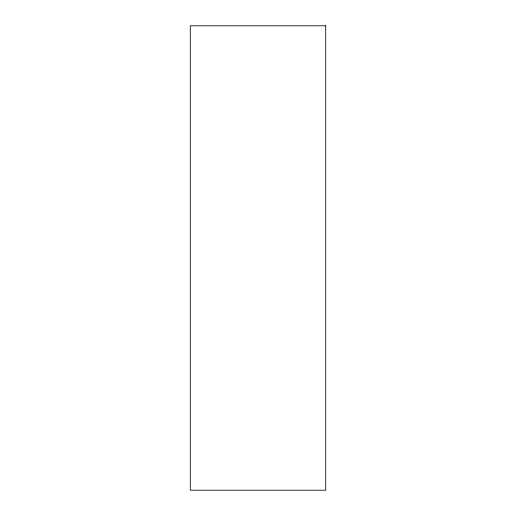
<?xml version="1.0" encoding="UTF-8"?>
<svg xmlns="http://www.w3.org/2000/svg" width="516" height="516" viewBox="0 0 516 516"><rect width="100%" height="100%" fill="white"/><g stroke="black" fill="none" stroke-linecap="round" stroke-linejoin="round"><path stroke-width="0.77" d="M325.725 25.8L190.275 25.8L190.275 490.2L325.725 490.2L325.725 25.8"/></g></svg>
